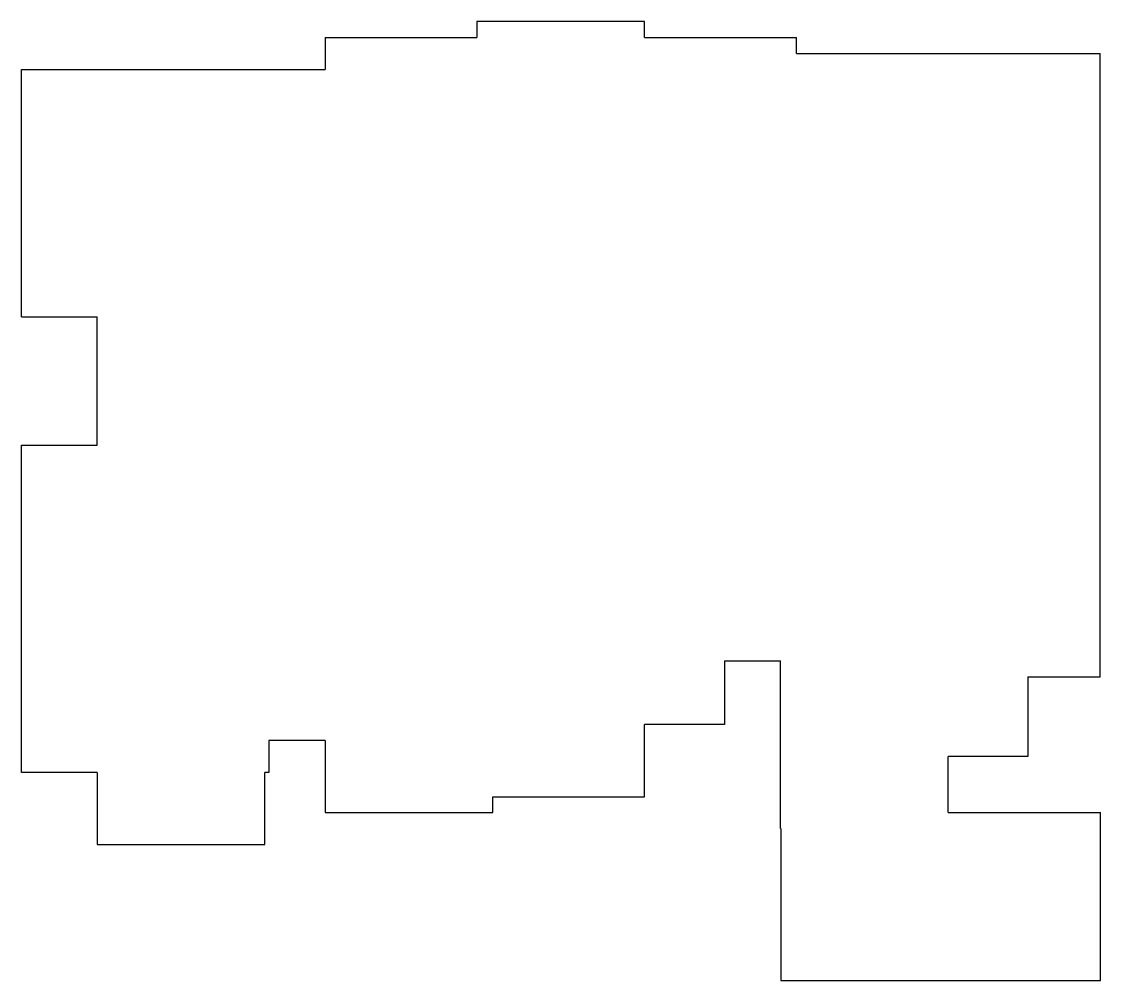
# Model space of a CAD drawing. Header units: millimetres. Extents: x 89 to 225, y -228 to -107.
import ezdxf

# ---------------------------------------------------------------- set-up
doc = ezdxf.new("R2010")
doc.units = ezdxf.units.MM

msp = doc.modelspace()

# ---------------------------------------------------------------- linework, layer by layer
at = {"linetype": 'CONTINUOUS'}
for p, q in [((167.675, -107.275), (146.625, -107.275)), ((146.625, -107.275), (146.625, -109.275)), ((167.675, -109.275), (167.675, -107.275)), ((127.575, -109.275), (146.625, -109.275)), ((127.575, -109.275), (127.575, -113.275)), ((167.675, -109.275), (186.725, -109.275)), ((186.725, -111.275), (186.725, -109.275)), ((186.725, -111.275), (224.825, -111.275)), ((224.825, -189.475), (224.825, -111.275)), ((89.475, -113.275), (127.575, -113.275)), ((89.475, -144.325), (89.475, -113.275)), ((89.475, -144.325), (98.975, -144.325)), ((98.975, -160.425), (98.975, -144.325)), ((89.475, -201.475), (89.475, -160.425)), ((89.475, -160.425), (98.975, -160.425)), ((177.675, -187.475), (177.675, -195.475)), ((177.675, -187.475), (184.725, -187.475)), ((184.725, -208.525), (184.725, -187.475)), ((215.775, -189.475), (215.775, -199.475)), ((215.775, -189.475), (224.825, -189.475)), ((167.675, -204.525), (167.675, -195.475)), ((177.675, -195.475), (167.675, -195.475)), ((120.525, -197.475), (120.525, -201.475)), ((127.575, -197.475), (120.525, -197.475)), ((127.575, -197.475), (127.575, -206.525)), ((205.775, -206.525), (205.775, -199.475)), ((215.775, -199.475), (205.775, -199.475)), ((98.975, -201.475), (89.475, -201.475)), ((98.975, -201.475), (98.975, -210.525)), ((120.025, -210.525), (120.025, -201.475)), ((120.525, -201.475), (120.025, -201.475)), ((148.625, -206.525), (148.625, -204.525)), ((148.625, -204.525), (167.675, -204.525)), ((127.575, -206.525), (148.625, -206.525)), ((205.775, -206.525), (224.875, -206.525)), ((224.875, -227.575), (224.875, -206.525)), ((184.725, -208.525), (184.775, -208.525)), ((184.775, -208.525), (184.775, -227.575)), ((98.975, -210.525), (120.025, -210.525)), ((184.775, -227.575), (224.875, -227.575))]:
    msp.add_line(p, q, dxfattribs=at)

doc.saveas('drawing.dxf')
